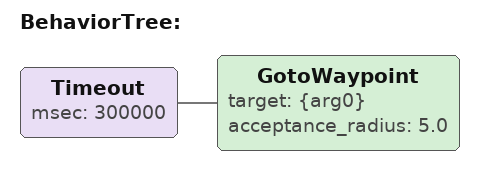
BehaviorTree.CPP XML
<?xml version="1.0"?>
<root>
  <BehaviorTree id="survey_leg">
    <Timeout msec="300000">
      <GotoWaypoint target="{arg0}" acceptance_radius="5.0"/>
    </Timeout>
  </BehaviorTree>
</root>
